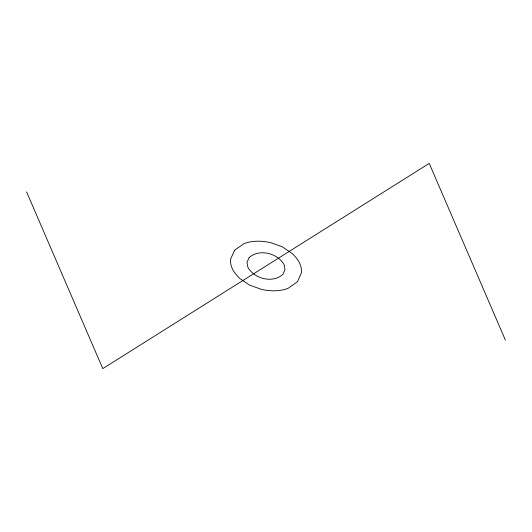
<?xml version="1.0" encoding="UTF-8"?>
<svg xmlns="http://www.w3.org/2000/svg" width="532" height="532" viewBox="0 0 532 532"><rect width="100%" height="100%" fill="white"/><g stroke="black" fill="none" stroke-linecap="round" stroke-linejoin="round"><path stroke-width="0.8" d="M505.4 340.108L429.224 163.391L102.776 368.609L26.6 191.892M234.572 250.213L230.582 259.204A70.018 27.804 24 0 0 232.205 268.394A44.708 17.756 24 0 0 239.719 278.409L249.641 285.172L261.678 289.441A44.708 17.756 24 0 0 276.653 290.718A70.018 27.804 24 0 0 288.284 288.191L297.428 281.787L301.418 272.796A70.018 27.804 24 0 0 299.795 263.606A44.708 17.756 24 0 0 292.281 253.591L282.359 246.828L270.322 242.559A44.708 17.756 24 0 0 255.347 241.282A70.018 27.804 24 0 0 243.716 243.809L234.572 250.213M249.142 257.528L247.001 262.356L247.872 267.283C254.409 278.881 272.517 283.543 282.858 274.472L284.999 269.644L284.128 264.717C277.591 253.119 259.483 248.457 249.142 257.528"/></g></svg>
